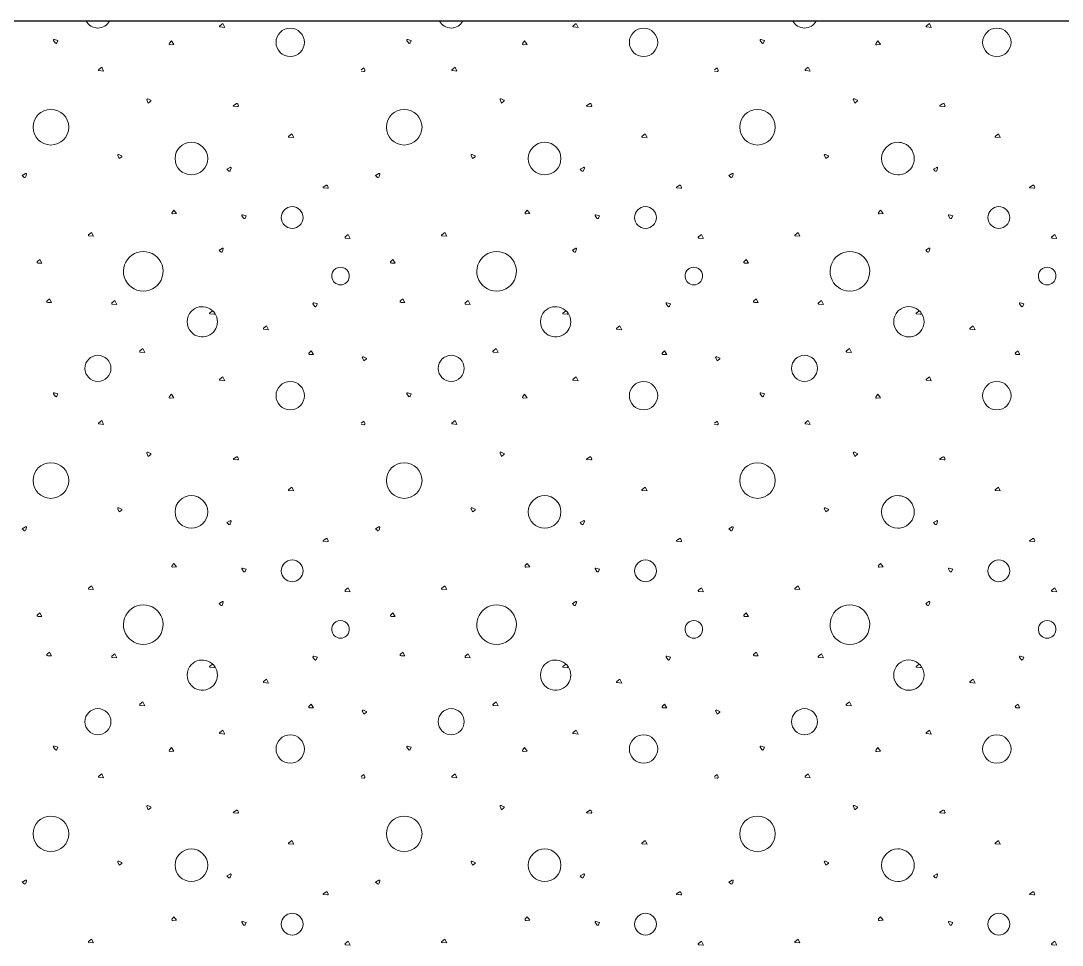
# Model space of a CAD drawing. Header units: millimetres. Extents: x 15 to 2176, y 3 to 641.
# Drawn here: x 812.03 to 859.2, y 46.22 to 88.07 of the extents above; entities that cross this region are included whole.
import ezdxf
from ezdxf.xclip import XClip

# ---------------------------------------------------------------- set-up
doc = ezdxf.new("R2010")
doc.units = ezdxf.units.MM
doc.header["$MEASUREMENT"] = 0
doc.header["$XCLIPFRAME"] = 0
doc.layers.add('A--------P-', color=7, linetype='Continuous')
doc.layers.add('A-01SF-----', color=7, linetype='Continuous')
doc.layers.add('A-L-10--EF-', color=4, linetype='Continuous', lineweight=0)

# ---------------------------------------------------------------- blocks, each defined once
blk = doc.blocks.new('*X5')
at = {"layer": 'A-L-10--EF-'}
for p, q in [((821.049, 87.847), (821.184, 87.953)), ((821.269, 87.778), (821.064, 87.796)), ((821.184, 87.953), (821.269, 87.778)), ((837.049, 87.847), (837.184, 87.953)), ((837.269, 87.778), (837.064, 87.796)), ((837.184, 87.953), (837.269, 87.778)), ((813.59, 87.072), (813.521, 87.182)), ((813.553, 87.225), (813.718, 87.181)), ((813.718, 87.181), (813.665, 87.076)), ((818.765, 87.058), (818.851, 87.162)), ((818.971, 87.009), (818.803, 86.988)), ((818.851, 87.162), (818.971, 87.009)), ((829.59, 87.072), (829.521, 87.182)), ((829.553, 87.225), (829.718, 87.181)), ((829.718, 87.181), (829.665, 87.076)), ((834.765, 87.058), (834.851, 87.162)), ((834.971, 87.009), (834.803, 86.988)), ((834.851, 87.162), (834.971, 87.009)), ((845.59, 87.072), (845.521, 87.182)), ((845.553, 87.225), (845.718, 87.181)), ((845.718, 87.181), (845.665, 87.076)), ((850.765, 87.058), (850.851, 87.162)), ((850.971, 87.009), (850.803, 86.988)), ((850.851, 87.162), (850.971, 87.009)), ((815.563, 85.869), (815.699, 85.974)), ((815.699, 85.974), (815.784, 85.8)), ((827.443, 85.862), (827.564, 85.947)), ((827.564, 85.947), (827.61, 85.839)), ((831.563, 85.869), (831.699, 85.974)), ((831.699, 85.974), (831.784, 85.8)), ((843.443, 85.862), (843.564, 85.947)), ((843.564, 85.947), (843.61, 85.839)), ((847.563, 85.869), (847.699, 85.974)), ((847.699, 85.974), (847.784, 85.8)), ((815.784, 85.8), (815.579, 85.818)), ((827.565, 85.779), (827.443, 85.795)), ((831.784, 85.8), (831.579, 85.818)), ((843.565, 85.779), (843.443, 85.795)), ((847.784, 85.8), (847.579, 85.818)), ((817.738, 84.492), (817.799, 84.351)), ((817.911, 84.484), (817.785, 84.539)), ((817.799, 84.351), (817.916, 84.435)), ((833.738, 84.492), (833.799, 84.351)), ((833.911, 84.484), (833.785, 84.539)), ((833.799, 84.351), (833.916, 84.435)), ((849.738, 84.492), (849.799, 84.351)), ((849.911, 84.484), (849.785, 84.539)), ((849.799, 84.351), (849.916, 84.435)), ((821.661, 84.236), (821.783, 84.322)), ((821.849, 84.189), (821.666, 84.214)), ((821.861, 84.299), (821.887, 84.239)), ((837.661, 84.236), (837.783, 84.322)), ((837.849, 84.189), (837.666, 84.214)), ((837.861, 84.299), (837.887, 84.239)), ((824.174, 82.857), (824.309, 82.962)), ((824.394, 82.788), (824.189, 82.805)), ((824.309, 82.962), (824.394, 82.788)), ((840.174, 82.857), (840.309, 82.962)), ((840.394, 82.788), (840.189, 82.805)), ((840.309, 82.962), (840.394, 82.788)), ((816.426, 81.974), (816.487, 81.834)), ((816.599, 81.967), (816.473, 82.022)), ((816.487, 81.834), (816.604, 81.917)), ((832.426, 81.974), (832.487, 81.834)), ((832.599, 81.967), (832.473, 82.022)), ((832.487, 81.834), (832.604, 81.917)), ((848.426, 81.974), (848.487, 81.834)), ((848.599, 81.967), (848.473, 82.022)), ((848.487, 81.834), (848.604, 81.917)), ((812.249, 81.163), (812.101, 81.077)), ((812.258, 81.022), (812.291, 81.129)), ((821.514, 81.438), (821.365, 81.352)), ((821.365, 81.352), (821.433, 81.277)), ((821.522, 81.297), (821.556, 81.404)), ((828.249, 81.163), (828.101, 81.077)), ((828.258, 81.022), (828.291, 81.129)), ((837.514, 81.438), (837.365, 81.352)), ((837.365, 81.352), (837.433, 81.277)), ((837.522, 81.297), (837.556, 81.404)), ((844.249, 81.163), (844.101, 81.077)), ((844.258, 81.022), (844.291, 81.129)), ((812.101, 81.077), (812.168, 81.002)), ((828.101, 81.077), (828.168, 81.002)), ((844.101, 81.077), (844.168, 81.002)), ((825.727, 80.536), (825.849, 80.621)), ((825.916, 80.489), (825.732, 80.514)), ((825.928, 80.599), (825.954, 80.539)), ((841.727, 80.536), (841.849, 80.621)), ((841.916, 80.489), (841.732, 80.514)), ((841.928, 80.599), (841.954, 80.539)), ((818.882, 79.402), (818.969, 79.506)), ((819.089, 79.353), (818.921, 79.332)), ((818.969, 79.506), (819.089, 79.353)), ((822.115, 79.141), (822.046, 79.251)), ((822.077, 79.294), (822.243, 79.25)), ((822.243, 79.25), (822.19, 79.145)), ((834.882, 79.402), (834.969, 79.506)), ((835.089, 79.353), (834.921, 79.332)), ((834.969, 79.506), (835.089, 79.353)), ((838.115, 79.141), (838.046, 79.251)), ((838.077, 79.294), (838.243, 79.25)), ((838.243, 79.25), (838.19, 79.145)), ((850.882, 79.402), (850.969, 79.506)), ((851.089, 79.353), (850.921, 79.332)), ((850.969, 79.506), (851.089, 79.353)), ((815.102, 78.39), (815.237, 78.495)), ((815.322, 78.321), (815.117, 78.338)), ((815.237, 78.495), (815.322, 78.321)), ((826.727, 78.286), (826.863, 78.391)), ((826.863, 78.391), (826.948, 78.216)), ((831.102, 78.39), (831.237, 78.495)), ((831.322, 78.321), (831.117, 78.338)), ((831.237, 78.495), (831.322, 78.321)), ((842.727, 78.286), (842.863, 78.391)), ((842.863, 78.391), (842.948, 78.216)), ((847.102, 78.39), (847.237, 78.495)), ((847.322, 78.321), (847.117, 78.338)), ((847.237, 78.495), (847.322, 78.321)), ((826.948, 78.216), (826.743, 78.234)), ((842.948, 78.216), (842.743, 78.234)), ((821.163, 77.779), (821.015, 77.693)), ((821.015, 77.693), (821.082, 77.618)), ((821.172, 77.638), (821.205, 77.746)), ((837.163, 77.779), (837.015, 77.693)), ((837.015, 77.693), (837.082, 77.618)), ((837.172, 77.638), (837.205, 77.746)), ((812.788, 77.175), (812.889, 77.264)), ((812.984, 77.095), (812.815, 77.099)), ((812.889, 77.264), (812.984, 77.095)), ((828.788, 77.175), (828.889, 77.264)), ((828.984, 77.095), (828.815, 77.099)), ((828.889, 77.264), (828.984, 77.095)), ((844.788, 77.175), (844.889, 77.264)), ((844.984, 77.095), (844.815, 77.099)), ((844.889, 77.264), (844.984, 77.095)), ((813.228, 75.394), (813.33, 75.483)), ((813.33, 75.483), (813.425, 75.314)), ((829.228, 75.394), (829.33, 75.483)), ((829.33, 75.483), (829.425, 75.314)), ((845.228, 75.394), (845.33, 75.483)), ((845.33, 75.483), (845.425, 75.314)), ((813.425, 75.314), (813.256, 75.319)), ((816.161, 75.3), (816.297, 75.405)), ((816.382, 75.231), (816.176, 75.249)), ((816.297, 75.405), (816.382, 75.231)), ((825.336, 75.149), (825.266, 75.258)), ((825.298, 75.302), (825.464, 75.258)), ((825.464, 75.258), (825.411, 75.153)), ((829.425, 75.314), (829.256, 75.319)), ((832.161, 75.3), (832.297, 75.405)), ((832.382, 75.231), (832.176, 75.249)), ((832.297, 75.405), (832.382, 75.231)), ((841.336, 75.149), (841.266, 75.258)), ((841.298, 75.302), (841.464, 75.258)), ((841.464, 75.258), (841.411, 75.153)), ((845.425, 75.314), (845.256, 75.319)), ((848.161, 75.3), (848.297, 75.405)), ((848.382, 75.231), (848.176, 75.249)), ((848.297, 75.405), (848.382, 75.231)), ((820.581, 74.834), (820.703, 74.92)), ((820.77, 74.787), (820.587, 74.812)), ((820.782, 74.897), (820.808, 74.837)), ((836.581, 74.834), (836.703, 74.92)), ((836.77, 74.787), (836.587, 74.812)), ((836.782, 74.897), (836.808, 74.837)), ((823.027, 74.155), (823.163, 74.261)), ((823.248, 74.086), (823.042, 74.104)), ((823.163, 74.261), (823.248, 74.086)), ((839.027, 74.155), (839.163, 74.261)), ((839.248, 74.086), (839.042, 74.104)), ((839.163, 74.261), (839.248, 74.086)), ((817.427, 73.127), (817.562, 73.232)), ((817.562, 73.232), (817.647, 73.058)), ((825.088, 73.045), (825.189, 73.134)), ((825.189, 73.134), (825.284, 72.965)), ((833.427, 73.127), (833.562, 73.232)), ((833.562, 73.232), (833.647, 73.058)), ((841.088, 73.045), (841.189, 73.134)), ((841.189, 73.134), (841.284, 72.965)), ((849.427, 73.127), (849.562, 73.232)), ((849.562, 73.232), (849.647, 73.058)), ((817.647, 73.058), (817.442, 73.075)), ((825.284, 72.965), (825.115, 72.969)), ((827.503, 72.811), (827.565, 72.671)), ((827.676, 72.804), (827.551, 72.859)), ((827.565, 72.671), (827.681, 72.754)), ((833.647, 73.058), (833.442, 73.075)), ((841.284, 72.965), (841.115, 72.969)), ((843.503, 72.811), (843.565, 72.671)), ((843.676, 72.804), (843.551, 72.859)), ((843.565, 72.671), (843.681, 72.754)), ((849.647, 73.058), (849.442, 73.075)), ((821.049, 71.847), (821.184, 71.953)), ((821.269, 71.778), (821.064, 71.796)), ((821.184, 71.953), (821.269, 71.778)), ((837.049, 71.847), (837.184, 71.953)), ((837.269, 71.778), (837.064, 71.796)), ((837.184, 71.953), (837.269, 71.778)), ((813.553, 71.225), (813.718, 71.181)), ((829.553, 71.225), (829.718, 71.181)), ((845.553, 71.225), (845.718, 71.181)), ((813.59, 71.072), (813.521, 71.182)), ((813.718, 71.181), (813.665, 71.076)), ((818.765, 71.058), (818.851, 71.162)), ((818.971, 71.009), (818.803, 70.988)), ((818.851, 71.162), (818.971, 71.009)), ((829.59, 71.072), (829.521, 71.182)), ((829.718, 71.181), (829.665, 71.076)), ((834.765, 71.058), (834.851, 71.162)), ((834.971, 71.009), (834.803, 70.988)), ((834.851, 71.162), (834.971, 71.009)), ((845.59, 71.072), (845.521, 71.182)), ((845.718, 71.181), (845.665, 71.076)), ((850.765, 71.058), (850.851, 71.162)), ((850.971, 71.009), (850.803, 70.988)), ((850.851, 71.162), (850.971, 71.009)), ((815.563, 69.869), (815.699, 69.974)), ((815.784, 69.8), (815.579, 69.818)), ((815.699, 69.974), (815.784, 69.8)), ((827.443, 69.862), (827.564, 69.947)), ((827.564, 69.947), (827.61, 69.839)), ((831.563, 69.869), (831.699, 69.974)), ((831.784, 69.8), (831.579, 69.818)), ((831.699, 69.974), (831.784, 69.8)), ((843.443, 69.862), (843.564, 69.947)), ((843.564, 69.947), (843.61, 69.839)), ((847.563, 69.869), (847.699, 69.974)), ((847.784, 69.8), (847.579, 69.818)), ((847.699, 69.974), (847.784, 69.8)), ((827.565, 69.779), (827.443, 69.795)), ((843.565, 69.779), (843.443, 69.795)), ((817.738, 68.492), (817.799, 68.351)), ((817.911, 68.484), (817.785, 68.539)), ((817.799, 68.351), (817.916, 68.435)), ((833.738, 68.492), (833.799, 68.351)), ((833.911, 68.484), (833.785, 68.539)), ((833.799, 68.351), (833.916, 68.435)), ((849.738, 68.492), (849.799, 68.351)), ((849.911, 68.484), (849.785, 68.539)), ((849.799, 68.351), (849.916, 68.435)), ((821.661, 68.236), (821.783, 68.322)), ((821.849, 68.189), (821.666, 68.214)), ((821.861, 68.299), (821.887, 68.239)), ((837.661, 68.236), (837.783, 68.322)), ((837.849, 68.189), (837.666, 68.214)), ((837.861, 68.299), (837.887, 68.239)), ((824.174, 66.857), (824.309, 66.962)), ((824.394, 66.788), (824.189, 66.805)), ((824.309, 66.962), (824.394, 66.788)), ((840.174, 66.857), (840.309, 66.962)), ((840.394, 66.788), (840.189, 66.805)), ((840.309, 66.962), (840.394, 66.788)), ((816.426, 65.974), (816.487, 65.834)), ((816.599, 65.967), (816.473, 66.022)), ((816.487, 65.834), (816.604, 65.917)), ((832.426, 65.974), (832.487, 65.834)), ((832.599, 65.967), (832.473, 66.022)), ((832.487, 65.834), (832.604, 65.917)), ((848.426, 65.974), (848.487, 65.834)), ((848.599, 65.967), (848.473, 66.022)), ((848.487, 65.834), (848.604, 65.917)), ((812.249, 65.163), (812.101, 65.077)), ((812.258, 65.022), (812.291, 65.129)), ((821.514, 65.438), (821.365, 65.352)), ((821.365, 65.352), (821.433, 65.277)), ((821.522, 65.297), (821.556, 65.404)), ((828.249, 65.163), (828.101, 65.077)), ((828.258, 65.022), (828.291, 65.129)), ((837.514, 65.438), (837.365, 65.352)), ((837.365, 65.352), (837.433, 65.277)), ((837.522, 65.297), (837.556, 65.404)), ((844.249, 65.163), (844.101, 65.077)), ((844.258, 65.022), (844.291, 65.129)), ((812.101, 65.077), (812.168, 65.002)), ((825.727, 64.536), (825.849, 64.621)), ((828.101, 65.077), (828.168, 65.002)), ((841.727, 64.536), (841.849, 64.621)), ((844.101, 65.077), (844.168, 65.002)), ((825.916, 64.489), (825.732, 64.514)), ((825.928, 64.599), (825.954, 64.539)), ((841.916, 64.489), (841.732, 64.514)), ((841.928, 64.599), (841.954, 64.539)), ((818.882, 63.402), (818.969, 63.506)), ((819.089, 63.353), (818.921, 63.332)), ((818.969, 63.506), (819.089, 63.353)), ((822.115, 63.141), (822.046, 63.251)), ((822.077, 63.294), (822.243, 63.25)), ((822.243, 63.25), (822.19, 63.145)), ((834.882, 63.402), (834.969, 63.506)), ((835.089, 63.353), (834.921, 63.332)), ((834.969, 63.506), (835.089, 63.353)), ((838.115, 63.141), (838.046, 63.251)), ((838.077, 63.294), (838.243, 63.25)), ((838.243, 63.25), (838.19, 63.145)), ((850.882, 63.402), (850.969, 63.506)), ((851.089, 63.353), (850.921, 63.332)), ((850.969, 63.506), (851.089, 63.353)), ((815.102, 62.39), (815.237, 62.495)), ((815.322, 62.321), (815.117, 62.338)), ((815.237, 62.495), (815.322, 62.321)), ((826.727, 62.286), (826.863, 62.391)), ((826.863, 62.391), (826.948, 62.216)), ((831.102, 62.39), (831.237, 62.495)), ((831.322, 62.321), (831.117, 62.338)), ((831.237, 62.495), (831.322, 62.321)), ((842.727, 62.286), (842.863, 62.391)), ((842.863, 62.391), (842.948, 62.216)), ((847.102, 62.39), (847.237, 62.495)), ((847.322, 62.321), (847.117, 62.338)), ((847.237, 62.495), (847.322, 62.321)), ((826.948, 62.216), (826.743, 62.234)), ((842.948, 62.216), (842.743, 62.234)), ((821.163, 61.779), (821.015, 61.693)), ((821.015, 61.693), (821.082, 61.618)), ((821.172, 61.638), (821.205, 61.746)), ((837.163, 61.779), (837.015, 61.693)), ((837.015, 61.693), (837.082, 61.618)), ((837.172, 61.638), (837.205, 61.746)), ((812.788, 61.175), (812.889, 61.264)), ((812.984, 61.095), (812.815, 61.099)), ((812.889, 61.264), (812.984, 61.095)), ((828.788, 61.175), (828.889, 61.264)), ((828.984, 61.095), (828.815, 61.099)), ((828.889, 61.264), (828.984, 61.095)), ((844.788, 61.175), (844.889, 61.264)), ((844.984, 61.095), (844.815, 61.099)), ((844.889, 61.264), (844.984, 61.095)), ((813.228, 59.394), (813.33, 59.483)), ((813.33, 59.483), (813.425, 59.314)), ((829.228, 59.394), (829.33, 59.483)), ((829.33, 59.483), (829.425, 59.314)), ((845.228, 59.394), (845.33, 59.483)), ((845.33, 59.483), (845.425, 59.314)), ((813.425, 59.314), (813.256, 59.319)), ((816.161, 59.3), (816.297, 59.405)), ((816.382, 59.231), (816.176, 59.249)), ((816.297, 59.405), (816.382, 59.231)), ((825.336, 59.149), (825.266, 59.258)), ((825.298, 59.302), (825.464, 59.258)), ((825.464, 59.258), (825.411, 59.153)), ((829.425, 59.314), (829.256, 59.319)), ((832.161, 59.3), (832.297, 59.405)), ((832.382, 59.231), (832.176, 59.249)), ((832.297, 59.405), (832.382, 59.231)), ((841.336, 59.149), (841.266, 59.258)), ((841.298, 59.302), (841.464, 59.258)), ((841.464, 59.258), (841.411, 59.153)), ((845.425, 59.314), (845.256, 59.319)), ((848.161, 59.3), (848.297, 59.405)), ((848.382, 59.231), (848.176, 59.249)), ((848.297, 59.405), (848.382, 59.231)), ((820.581, 58.834), (820.703, 58.92)), ((820.77, 58.787), (820.587, 58.812)), ((820.782, 58.897), (820.808, 58.837)), ((836.581, 58.834), (836.703, 58.92)), ((836.77, 58.787), (836.587, 58.812)), ((836.782, 58.897), (836.808, 58.837)), ((823.027, 58.155), (823.163, 58.261)), ((823.248, 58.086), (823.042, 58.104)), ((823.163, 58.261), (823.248, 58.086)), ((839.027, 58.155), (839.163, 58.261)), ((839.248, 58.086), (839.042, 58.104)), ((839.163, 58.261), (839.248, 58.086)), ((817.427, 57.127), (817.562, 57.232)), ((817.647, 57.058), (817.442, 57.075)), ((817.562, 57.232), (817.647, 57.058)), ((825.088, 57.045), (825.189, 57.134)), ((825.189, 57.134), (825.284, 56.965)), ((833.427, 57.127), (833.562, 57.232)), ((833.647, 57.058), (833.442, 57.075)), ((833.562, 57.232), (833.647, 57.058)), ((841.088, 57.045), (841.189, 57.134)), ((841.189, 57.134), (841.284, 56.965)), ((849.427, 57.127), (849.562, 57.232)), ((849.647, 57.058), (849.442, 57.075)), ((849.562, 57.232), (849.647, 57.058)), ((825.284, 56.965), (825.115, 56.969)), ((827.503, 56.811), (827.565, 56.671)), ((827.676, 56.804), (827.551, 56.859)), ((827.565, 56.671), (827.681, 56.754)), ((841.284, 56.965), (841.115, 56.969)), ((843.503, 56.811), (843.565, 56.671)), ((843.676, 56.804), (843.551, 56.859)), ((843.565, 56.671), (843.681, 56.754)), ((821.049, 55.847), (821.184, 55.953)), ((821.269, 55.778), (821.064, 55.796)), ((821.184, 55.953), (821.269, 55.778)), ((837.049, 55.847), (837.184, 55.953)), ((837.269, 55.778), (837.064, 55.796)), ((837.184, 55.953), (837.269, 55.778)), ((813.59, 55.072), (813.521, 55.182)), ((813.553, 55.225), (813.718, 55.181)), ((813.718, 55.181), (813.665, 55.076)), ((829.59, 55.072), (829.521, 55.182)), ((829.553, 55.225), (829.718, 55.181)), ((829.718, 55.181), (829.665, 55.076)), ((845.59, 55.072), (845.521, 55.182)), ((845.553, 55.225), (845.718, 55.181)), ((845.718, 55.181), (845.665, 55.076)), ((818.765, 55.058), (818.851, 55.162)), ((818.971, 55.009), (818.803, 54.988)), ((818.851, 55.162), (818.971, 55.009)), ((834.765, 55.058), (834.851, 55.162)), ((834.971, 55.009), (834.803, 54.988)), ((834.851, 55.162), (834.971, 55.009)), ((850.765, 55.058), (850.851, 55.162)), ((850.971, 55.009), (850.803, 54.988)), ((850.851, 55.162), (850.971, 55.009)), ((815.563, 53.869), (815.699, 53.974)), ((815.784, 53.8), (815.579, 53.818)), ((815.699, 53.974), (815.784, 53.8)), ((827.443, 53.862), (827.564, 53.947)), ((827.565, 53.779), (827.443, 53.795)), ((827.564, 53.947), (827.61, 53.839)), ((831.563, 53.869), (831.699, 53.974)), ((831.784, 53.8), (831.579, 53.818)), ((831.699, 53.974), (831.784, 53.8)), ((843.443, 53.862), (843.564, 53.947)), ((843.565, 53.779), (843.443, 53.795)), ((843.564, 53.947), (843.61, 53.839)), ((847.563, 53.869), (847.699, 53.974)), ((847.784, 53.8), (847.579, 53.818)), ((847.699, 53.974), (847.784, 53.8)), ((817.738, 52.492), (817.799, 52.351)), ((817.911, 52.484), (817.785, 52.539)), ((817.799, 52.351), (817.916, 52.435)), ((833.738, 52.492), (833.799, 52.351)), ((833.911, 52.484), (833.785, 52.539)), ((833.799, 52.351), (833.916, 52.435)), ((849.738, 52.492), (849.799, 52.351)), ((849.911, 52.484), (849.785, 52.539)), ((849.799, 52.351), (849.916, 52.435)), ((821.661, 52.236), (821.783, 52.322)), ((821.849, 52.189), (821.666, 52.214)), ((821.861, 52.299), (821.887, 52.239)), ((837.661, 52.236), (837.783, 52.322)), ((837.849, 52.189), (837.666, 52.214)), ((837.861, 52.299), (837.887, 52.239)), ((824.174, 50.857), (824.309, 50.962)), ((824.309, 50.962), (824.394, 50.788)), ((840.174, 50.857), (840.309, 50.962)), ((840.309, 50.962), (840.394, 50.788)), ((824.394, 50.788), (824.189, 50.805)), ((840.394, 50.788), (840.189, 50.805)), ((816.599, 49.967), (816.473, 50.022)), ((832.599, 49.967), (832.473, 50.022)), ((848.599, 49.967), (848.473, 50.022)), ((816.426, 49.974), (816.487, 49.834)), ((816.487, 49.834), (816.604, 49.917)), ((832.426, 49.974), (832.487, 49.834)), ((832.487, 49.834), (832.604, 49.917)), ((848.426, 49.974), (848.487, 49.834)), ((848.487, 49.834), (848.604, 49.917)), ((812.249, 49.163), (812.101, 49.077)), ((812.101, 49.077), (812.168, 49.002)), ((812.258, 49.022), (812.291, 49.129)), ((821.514, 49.438), (821.365, 49.352)), ((821.365, 49.352), (821.433, 49.277)), ((821.522, 49.297), (821.556, 49.404)), ((828.249, 49.163), (828.101, 49.077)), ((828.101, 49.077), (828.168, 49.002)), ((828.258, 49.022), (828.291, 49.129)), ((837.514, 49.438), (837.365, 49.352)), ((837.365, 49.352), (837.433, 49.277)), ((837.522, 49.297), (837.556, 49.404)), ((844.249, 49.163), (844.101, 49.077)), ((844.101, 49.077), (844.168, 49.002)), ((844.258, 49.022), (844.291, 49.129)), ((825.727, 48.536), (825.849, 48.621)), ((825.928, 48.599), (825.954, 48.539)), ((841.727, 48.536), (841.849, 48.621)), ((841.928, 48.599), (841.954, 48.539)), ((825.916, 48.489), (825.732, 48.514)), ((841.916, 48.489), (841.732, 48.514)), ((818.882, 47.402), (818.969, 47.506)), ((819.089, 47.353), (818.921, 47.332)), ((818.969, 47.506), (819.089, 47.353)), ((822.115, 47.141), (822.046, 47.251)), ((822.077, 47.294), (822.243, 47.25)), ((822.243, 47.25), (822.19, 47.145)), ((834.882, 47.402), (834.969, 47.506)), ((835.089, 47.353), (834.921, 47.332)), ((834.969, 47.506), (835.089, 47.353)), ((838.115, 47.141), (838.046, 47.251)), ((838.077, 47.294), (838.243, 47.25)), ((838.243, 47.25), (838.19, 47.145)), ((850.882, 47.402), (850.969, 47.506)), ((851.089, 47.353), (850.921, 47.332)), ((850.969, 47.506), (851.089, 47.353)), ((815.102, 46.39), (815.237, 46.495)), ((815.322, 46.321), (815.117, 46.338)), ((815.237, 46.495), (815.322, 46.321)), ((826.727, 46.286), (826.863, 46.391)), ((826.948, 46.216), (826.743, 46.234)), ((826.863, 46.391), (826.948, 46.216)), ((831.102, 46.39), (831.237, 46.495)), ((831.322, 46.321), (831.117, 46.338)), ((831.237, 46.495), (831.322, 46.321)), ((842.727, 46.286), (842.863, 46.391)), ((842.948, 46.216), (842.743, 46.234)), ((842.863, 46.391), (842.948, 46.216)), ((847.102, 46.39), (847.237, 46.495)), ((847.322, 46.321), (847.117, 46.338)), ((847.237, 46.495), (847.322, 46.321))]:
    blk.add_line(p, q, dxfattribs=at)
for centre, radius in [((824.236, 87.098), 0.643), ((840.236, 87.098), 0.643), ((813.397, 83.257), 0.807), ((829.397, 83.257), 0.807), ((845.397, 83.257), 0.807), ((824.325, 79.166), 0.496), ((840.325, 79.166), 0.496), ((815.526, 72.337), 0.59), ((831.526, 72.337), 0.59), ((847.526, 72.337), 0.59), ((824.236, 71.098), 0.643), ((840.236, 71.098), 0.643), ((813.397, 67.257), 0.807), ((829.397, 67.257), 0.807), ((845.397, 67.257), 0.807), ((824.325, 63.166), 0.496), ((840.325, 63.166), 0.496), ((815.526, 56.337), 0.59), ((831.526, 56.337), 0.59), ((847.526, 56.337), 0.59), ((824.236, 55.098), 0.643), ((840.236, 55.098), 0.643), ((813.397, 51.257), 0.807), ((829.397, 51.257), 0.807), ((845.397, 51.257), 0.807), ((824.325, 47.166), 0.496), ((840.325, 47.166), 0.496)]:
    blk.add_circle(centre, radius, dxfattribs=at)
for centre, radius, start, end in [((815.526, 88.337), 0.59, 206.4527, 333.5473), ((821.067, 87.825), 0.0288, 127.9022, 265.0768), ((831.526, 88.337), 0.59, 206.4527, 333.5473), ((837.067, 87.825), 0.0288, 127.9022, 265.0768), ((847.526, 88.337), 0.59, 206.4527, 333.5473), ((813.545, 87.197), 0.0288, 75.2067, 212.3813), ((813.627, 87.095), 0.0432, 212.3813, 333.2854), ((818.798, 87.03), 0.0432, 140.1139, 277.2885), ((829.545, 87.197), 0.0288, 75.2067, 212.3813), ((829.627, 87.095), 0.0432, 212.3813, 333.2854), ((834.798, 87.03), 0.0432, 140.1139, 277.2885), ((845.545, 87.197), 0.0288, 75.2067, 212.3813), ((845.627, 87.095), 0.0432, 212.3813, 333.2854), ((850.798, 87.03), 0.0432, 140.1139, 277.2885), ((815.581, 85.846), 0.0288, 127.9022, 265.0768), ((827.571, 85.822), 0.0432, 262.2885, 23.1926), ((831.581, 85.846), 0.0288, 127.9022, 265.0768), ((843.571, 85.822), 0.0432, 262.2885, 23.1926), ((847.581, 85.846), 0.0288, 127.9022, 265.0768), ((817.771, 84.506), 0.036, 66.4475, 203.6221), ((817.899, 84.458), 0.0288, 305.5434, 66.4475), ((833.771, 84.506), 0.036, 66.4475, 203.6221), ((833.899, 84.458), 0.0288, 305.5434, 66.4475), ((849.771, 84.506), 0.036, 66.4475, 203.6221), ((849.899, 84.458), 0.0288, 305.5434, 66.4475), ((821.667, 84.226), 0.012, 125.1139, 262.2885), ((821.813, 84.278), 0.0528, 23.1926, 125.1139), ((821.854, 84.225), 0.036, 262.2885, 23.1926), ((837.667, 84.226), 0.012, 125.1139, 262.2885), ((837.813, 84.278), 0.0528, 23.1926, 125.1139), ((837.854, 84.225), 0.036, 262.2885, 23.1926), ((819.758, 81.835), 0.74, 90, 270), ((819.758, 81.835), 0.74, 270, 90), ((824.192, 82.834), 0.0288, 127.9022, 265.0768), ((835.758, 81.835), 0.74, 90, 270), ((835.758, 81.835), 0.74, 270, 90), ((840.192, 82.834), 0.0288, 127.9022, 265.0768), ((851.758, 81.835), 0.74, 90, 270), ((851.758, 81.835), 0.74, 78.9997, 90), ((816.459, 81.989), 0.036, 66.4475, 203.6221), ((816.587, 81.941), 0.0288, 305.5434, 66.4475), ((832.459, 81.989), 0.036, 66.4475, 203.6221), ((832.587, 81.941), 0.0288, 305.5434, 66.4475), ((848.459, 81.989), 0.036, 66.4475, 203.6221), ((848.587, 81.941), 0.0288, 305.5434, 66.4475), ((812.263, 81.138), 0.0288, 342.8254, 120), ((821.472, 81.312), 0.0528, 221.9213, 342.8254), ((821.528, 81.413), 0.0288, 342.8254, 120), ((828.263, 81.138), 0.0288, 342.8254, 120), ((837.472, 81.312), 0.0528, 221.9213, 342.8254), ((837.528, 81.413), 0.0288, 342.8254, 120), ((844.263, 81.138), 0.0288, 342.8254, 120), ((812.207, 81.037), 0.0528, 221.9213, 342.8254), ((828.207, 81.037), 0.0528, 221.9213, 342.8254), ((844.207, 81.037), 0.0528, 221.9213, 342.8254), ((851.758, 81.835), 0.74, 270, 281.0003), ((825.734, 80.526), 0.012, 125.1139, 262.2885), ((825.879, 80.578), 0.0528, 23.1926, 125.1139), ((825.921, 80.525), 0.036, 262.2885, 23.1926), ((841.734, 80.526), 0.012, 125.1139, 262.2885), ((841.879, 80.578), 0.0528, 23.1926, 125.1139), ((841.921, 80.525), 0.036, 262.2885, 23.1926), ((818.916, 79.375), 0.0432, 140.1139, 277.2885), ((822.07, 79.266), 0.0288, 75.2067, 212.3813), ((834.916, 79.375), 0.0432, 140.1139, 277.2885), ((838.07, 79.266), 0.0288, 75.2067, 212.3813), ((850.916, 79.375), 0.0432, 140.1139, 277.2885), ((822.152, 79.164), 0.0432, 212.3813, 333.2854), ((838.152, 79.164), 0.0432, 212.3813, 333.2854), ((815.12, 78.367), 0.0288, 127.9022, 265.0768), ((831.12, 78.367), 0.0288, 127.9022, 265.0768), ((847.12, 78.367), 0.0288, 127.9022, 265.0768), ((826.745, 78.263), 0.0288, 127.9022, 265.0768), ((842.745, 78.263), 0.0288, 127.9022, 265.0768), ((817.581, 76.727), 0.897, 343.6089, 196.3911), ((821.121, 77.654), 0.0528, 221.9213, 342.8254), ((821.177, 77.754), 0.0288, 342.8254, 120), ((833.581, 76.727), 0.897, 343.6089, 196.3911), ((837.121, 77.654), 0.0528, 221.9213, 342.8254), ((837.177, 77.754), 0.0288, 342.8254, 120), ((849.581, 76.727), 0.897, 343.6089, 196.3911), ((812.817, 77.143), 0.0432, 131.2386, 268.4132), ((826.514, 76.518), 0.4, 353.7067, 186.2933), ((828.817, 77.143), 0.0432, 131.2386, 268.4132), ((842.514, 76.518), 0.4, 353.7067, 186.2933), ((844.817, 77.143), 0.0432, 131.2386, 268.4132), ((817.581, 76.727), 0.897, 196.3911, 343.6089), ((826.514, 76.518), 0.4, 186.2933, 353.7067), ((833.581, 76.727), 0.897, 196.3911, 343.6089), ((842.514, 76.518), 0.4, 186.2933, 353.7067), ((849.581, 76.727), 0.897, 196.3911, 343.6089), ((813.257, 75.362), 0.0432, 131.2386, 268.4132), ((816.179, 75.277), 0.0288, 127.9022, 265.0768), ((820.252, 74.445), 0.686, 223.8713, 136.1287), ((825.291, 75.274), 0.0288, 75.2067, 212.3813), ((825.372, 75.172), 0.0432, 212.3813, 333.2854), ((829.257, 75.362), 0.0432, 131.2386, 268.4132), ((832.179, 75.277), 0.0288, 127.9022, 265.0768), ((836.252, 74.445), 0.686, 223.8713, 136.1287), ((841.291, 75.274), 0.0288, 75.2067, 212.3813), ((841.372, 75.172), 0.0432, 212.3813, 333.2854), ((845.257, 75.362), 0.0432, 131.2386, 268.4132), ((848.179, 75.277), 0.0288, 127.9022, 265.0768), ((852.252, 74.445), 0.686, 120.9927, 136.1287), ((820.252, 74.445), 0.686, 136.1287, 223.8713), ((820.588, 74.824), 0.012, 125.1139, 262.2885), ((820.734, 74.876), 0.0528, 23.1926, 125.1139), ((820.775, 74.823), 0.036, 262.2885, 23.1926), ((836.252, 74.445), 0.686, 136.1287, 223.8713), ((836.588, 74.824), 0.012, 125.1139, 262.2885), ((836.734, 74.876), 0.0528, 23.1926, 125.1139), ((836.775, 74.823), 0.036, 262.2885, 23.1926), ((852.252, 74.445), 0.686, 136.1287, 223.8713), ((823.045, 74.133), 0.0288, 127.9022, 265.0768), ((839.045, 74.133), 0.0288, 127.9022, 265.0768), ((852.252, 74.445), 0.686, 223.8713, 239.0073), ((817.445, 73.104), 0.0288, 127.9022, 265.0768), ((833.445, 73.104), 0.0288, 127.9022, 265.0768), ((849.445, 73.104), 0.0288, 127.9022, 265.0768), ((825.116, 73.013), 0.0432, 131.2386, 268.4132), ((827.536, 72.826), 0.036, 66.4475, 203.6221), ((827.664, 72.778), 0.0288, 305.5434, 66.4475), ((841.116, 73.013), 0.0432, 131.2386, 268.4132), ((843.536, 72.826), 0.036, 66.4475, 203.6221), ((843.664, 72.778), 0.0288, 305.5434, 66.4475), ((821.067, 71.825), 0.0288, 127.9022, 265.0768), ((837.067, 71.825), 0.0288, 127.9022, 265.0768), ((813.545, 71.197), 0.0288, 75.2067, 212.3813), ((829.545, 71.197), 0.0288, 75.2067, 212.3813), ((845.545, 71.197), 0.0288, 75.2067, 212.3813), ((813.627, 71.095), 0.0432, 212.3813, 333.2854), ((818.798, 71.03), 0.0432, 140.1139, 277.2885), ((829.627, 71.095), 0.0432, 212.3813, 333.2854), ((834.798, 71.03), 0.0432, 140.1139, 277.2885), ((845.627, 71.095), 0.0432, 212.3813, 333.2854), ((850.798, 71.03), 0.0432, 140.1139, 277.2885), ((815.581, 69.846), 0.0288, 127.9022, 265.0768), ((827.571, 69.822), 0.0432, 262.2885, 23.1926), ((831.581, 69.846), 0.0288, 127.9022, 265.0768), ((843.571, 69.822), 0.0432, 262.2885, 23.1926), ((847.581, 69.846), 0.0288, 127.9022, 265.0768), ((817.771, 68.506), 0.036, 66.4475, 203.6221), ((817.899, 68.458), 0.0288, 305.5434, 66.4475), ((833.771, 68.506), 0.036, 66.4475, 203.6221), ((833.899, 68.458), 0.0288, 305.5434, 66.4475), ((849.771, 68.506), 0.036, 66.4475, 203.6221), ((849.899, 68.458), 0.0288, 305.5434, 66.4475), ((821.667, 68.226), 0.012, 125.1139, 262.2885), ((821.813, 68.278), 0.0528, 23.1926, 125.1139), ((821.854, 68.225), 0.036, 262.2885, 23.1926), ((837.667, 68.226), 0.012, 125.1139, 262.2885), ((837.813, 68.278), 0.0528, 23.1926, 125.1139), ((837.854, 68.225), 0.036, 262.2885, 23.1926), ((819.758, 65.835), 0.74, 90, 270), ((819.758, 65.835), 0.74, 270, 90), ((824.192, 66.834), 0.0288, 127.9022, 265.0768), ((835.758, 65.835), 0.74, 90, 270), ((835.758, 65.835), 0.74, 270, 90), ((840.192, 66.834), 0.0288, 127.9022, 265.0768), ((851.758, 65.835), 0.74, 90, 270), ((851.758, 65.835), 0.74, 78.9997, 90), ((816.459, 65.989), 0.036, 66.4475, 203.6221), ((816.587, 65.941), 0.0288, 305.5434, 66.4475), ((832.459, 65.989), 0.036, 66.4475, 203.6221), ((832.587, 65.941), 0.0288, 305.5434, 66.4475), ((848.459, 65.989), 0.036, 66.4475, 203.6221), ((848.587, 65.941), 0.0288, 305.5434, 66.4475), ((812.263, 65.138), 0.0288, 342.8254, 120), ((821.472, 65.312), 0.0528, 221.9213, 342.8254), ((821.528, 65.413), 0.0288, 342.8254, 120), ((828.263, 65.138), 0.0288, 342.8254, 120), ((837.472, 65.312), 0.0528, 221.9213, 342.8254), ((837.528, 65.413), 0.0288, 342.8254, 120), ((844.263, 65.138), 0.0288, 342.8254, 120), ((851.758, 65.835), 0.74, 270, 281.0003), ((812.207, 65.037), 0.0528, 221.9213, 342.8254), ((825.879, 64.578), 0.0528, 23.1926, 125.1139), ((828.207, 65.037), 0.0528, 221.9213, 342.8254), ((841.879, 64.578), 0.0528, 23.1926, 125.1139), ((844.207, 65.037), 0.0528, 221.9213, 342.8254), ((825.734, 64.526), 0.012, 125.1139, 262.2885), ((825.921, 64.525), 0.036, 262.2885, 23.1926), ((841.734, 64.526), 0.012, 125.1139, 262.2885), ((841.921, 64.525), 0.036, 262.2885, 23.1926), ((818.916, 63.375), 0.0432, 140.1139, 277.2885), ((822.07, 63.266), 0.0288, 75.2067, 212.3813), ((834.916, 63.375), 0.0432, 140.1139, 277.2885), ((838.07, 63.266), 0.0288, 75.2067, 212.3813), ((850.916, 63.375), 0.0432, 140.1139, 277.2885), ((822.152, 63.164), 0.0432, 212.3813, 333.2854), ((838.152, 63.164), 0.0432, 212.3813, 333.2854), ((815.12, 62.367), 0.0288, 127.9022, 265.0768), ((826.745, 62.263), 0.0288, 127.9022, 265.0768), ((831.12, 62.367), 0.0288, 127.9022, 265.0768), ((842.745, 62.263), 0.0288, 127.9022, 265.0768), ((847.12, 62.367), 0.0288, 127.9022, 265.0768), ((821.177, 61.754), 0.0288, 342.8254, 120), ((837.177, 61.754), 0.0288, 342.8254, 120), ((817.581, 60.727), 0.897, 343.6089, 196.3911), ((821.121, 61.654), 0.0528, 221.9213, 342.8254), ((833.581, 60.727), 0.897, 343.6089, 196.3911), ((837.121, 61.654), 0.0528, 221.9213, 342.8254), ((849.581, 60.727), 0.897, 343.6089, 196.3911), ((812.817, 61.143), 0.0432, 131.2386, 268.4132), ((826.514, 60.518), 0.4, 353.7067, 186.2933), ((828.817, 61.143), 0.0432, 131.2386, 268.4132), ((842.514, 60.518), 0.4, 353.7067, 186.2933), ((844.817, 61.143), 0.0432, 131.2386, 268.4132), ((817.581, 60.727), 0.897, 196.3911, 343.6089), ((826.514, 60.518), 0.4, 186.2933, 353.7067), ((833.581, 60.727), 0.897, 196.3911, 343.6089), ((842.514, 60.518), 0.4, 186.2933, 353.7067), ((849.581, 60.727), 0.897, 196.3911, 343.6089), ((813.257, 59.362), 0.0432, 131.2386, 268.4132), ((816.179, 59.277), 0.0288, 127.9022, 265.0768), ((820.252, 58.445), 0.686, 223.8713, 136.1287), ((825.291, 59.274), 0.0288, 75.2067, 212.3813), ((825.372, 59.172), 0.0432, 212.3813, 333.2854), ((829.257, 59.362), 0.0432, 131.2386, 268.4132), ((832.179, 59.277), 0.0288, 127.9022, 265.0768), ((836.252, 58.445), 0.686, 223.8713, 136.1287), ((841.291, 59.274), 0.0288, 75.2067, 212.3813), ((841.372, 59.172), 0.0432, 212.3813, 333.2854), ((845.257, 59.362), 0.0432, 131.2386, 268.4132), ((848.179, 59.277), 0.0288, 127.9022, 265.0768), ((852.252, 58.445), 0.686, 120.9927, 136.1287), ((820.252, 58.445), 0.686, 136.1287, 223.8713), ((820.588, 58.824), 0.012, 125.1139, 262.2885), ((820.734, 58.876), 0.0528, 23.1926, 125.1139), ((820.775, 58.823), 0.036, 262.2885, 23.1926), ((836.252, 58.445), 0.686, 136.1287, 223.8713), ((836.588, 58.824), 0.012, 125.1139, 262.2885), ((836.734, 58.876), 0.0528, 23.1926, 125.1139), ((836.775, 58.823), 0.036, 262.2885, 23.1926), ((852.252, 58.445), 0.686, 136.1287, 223.8713), ((823.045, 58.133), 0.0288, 127.9022, 265.0768), ((839.045, 58.133), 0.0288, 127.9022, 265.0768), ((852.252, 58.445), 0.686, 223.8713, 239.0073), ((817.445, 57.104), 0.0288, 127.9022, 265.0768), ((833.445, 57.104), 0.0288, 127.9022, 265.0768), ((849.445, 57.104), 0.0288, 127.9022, 265.0768), ((825.116, 57.013), 0.0432, 131.2386, 268.4132), ((827.536, 56.826), 0.036, 66.4475, 203.6221), ((827.664, 56.778), 0.0288, 305.5434, 66.4475), ((841.116, 57.013), 0.0432, 131.2386, 268.4132), ((843.536, 56.826), 0.036, 66.4475, 203.6221), ((843.664, 56.778), 0.0288, 305.5434, 66.4475), ((821.067, 55.825), 0.0288, 127.9022, 265.0768), ((837.067, 55.825), 0.0288, 127.9022, 265.0768), ((813.545, 55.197), 0.0288, 75.2067, 212.3813), ((829.545, 55.197), 0.0288, 75.2067, 212.3813), ((845.545, 55.197), 0.0288, 75.2067, 212.3813), ((813.627, 55.095), 0.0432, 212.3813, 333.2854), ((818.798, 55.03), 0.0432, 140.1139, 277.2885), ((829.627, 55.095), 0.0432, 212.3813, 333.2854), ((834.798, 55.03), 0.0432, 140.1139, 277.2885), ((845.627, 55.095), 0.0432, 212.3813, 333.2854), ((850.798, 55.03), 0.0432, 140.1139, 277.2885), ((815.581, 53.846), 0.0288, 127.9022, 265.0768), ((827.571, 53.822), 0.0432, 262.2885, 23.1926), ((831.581, 53.846), 0.0288, 127.9022, 265.0768), ((843.571, 53.822), 0.0432, 262.2885, 23.1926), ((847.581, 53.846), 0.0288, 127.9022, 265.0768), ((817.771, 52.506), 0.036, 66.4475, 203.6221), ((817.899, 52.458), 0.0288, 305.5434, 66.4475), ((833.771, 52.506), 0.036, 66.4475, 203.6221), ((833.899, 52.458), 0.0288, 305.5434, 66.4475), ((849.771, 52.506), 0.036, 66.4475, 203.6221), ((849.899, 52.458), 0.0288, 305.5434, 66.4475), ((821.667, 52.226), 0.012, 125.1139, 262.2885), ((821.813, 52.278), 0.0528, 23.1926, 125.1139), ((821.854, 52.225), 0.036, 262.2885, 23.1926), ((837.667, 52.226), 0.012, 125.1139, 262.2885), ((837.813, 52.278), 0.0528, 23.1926, 125.1139), ((837.854, 52.225), 0.036, 262.2885, 23.1926), ((819.758, 49.835), 0.74, 90, 270), ((819.758, 49.835), 0.74, 270, 90), ((824.192, 50.834), 0.0288, 127.9022, 265.0768), ((835.758, 49.835), 0.74, 90, 270), ((835.758, 49.835), 0.74, 270, 90), ((840.192, 50.834), 0.0288, 127.9022, 265.0768), ((851.758, 49.835), 0.74, 90, 270), ((851.758, 49.835), 0.74, 78.9997, 90), ((816.459, 49.989), 0.036, 66.4475, 203.6221), ((832.459, 49.989), 0.036, 66.4475, 203.6221), ((848.459, 49.989), 0.036, 66.4475, 203.6221), ((816.587, 49.941), 0.0288, 305.5434, 66.4475), ((832.587, 49.941), 0.0288, 305.5434, 66.4475), ((848.587, 49.941), 0.0288, 305.5434, 66.4475), ((812.263, 49.138), 0.0288, 342.8254, 120), ((821.472, 49.312), 0.0528, 221.9213, 342.8254), ((821.528, 49.413), 0.0288, 342.8254, 120), ((828.263, 49.138), 0.0288, 342.8254, 120), ((837.472, 49.312), 0.0528, 221.9213, 342.8254), ((837.528, 49.413), 0.0288, 342.8254, 120), ((844.263, 49.138), 0.0288, 342.8254, 120), ((851.758, 49.835), 0.74, 270, 281.0003), ((812.207, 49.037), 0.0528, 221.9213, 342.8254), ((825.879, 48.578), 0.0528, 23.1926, 125.1139), ((828.207, 49.037), 0.0528, 221.9213, 342.8254), ((841.879, 48.578), 0.0528, 23.1926, 125.1139), ((844.207, 49.037), 0.0528, 221.9213, 342.8254), ((825.734, 48.526), 0.012, 125.1139, 262.2885), ((825.921, 48.525), 0.036, 262.2885, 23.1926), ((841.734, 48.526), 0.012, 125.1139, 262.2885), ((841.921, 48.525), 0.036, 262.2885, 23.1926), ((818.916, 47.375), 0.0432, 140.1139, 277.2885), ((822.07, 47.266), 0.0288, 75.2067, 212.3813), ((834.916, 47.375), 0.0432, 140.1139, 277.2885), ((838.07, 47.266), 0.0288, 75.2067, 212.3813), ((850.916, 47.375), 0.0432, 140.1139, 277.2885), ((822.152, 47.164), 0.0432, 212.3813, 333.2854), ((838.152, 47.164), 0.0432, 212.3813, 333.2854), ((815.12, 46.367), 0.0288, 127.9022, 265.0768), ((826.745, 46.263), 0.0288, 127.9022, 265.0768), ((831.12, 46.367), 0.0288, 127.9022, 265.0768), ((842.745, 46.263), 0.0288, 127.9022, 265.0768), ((847.12, 46.367), 0.0288, 127.9022, 265.0768)]:
    blk.add_arc(centre, radius, start, end, dxfattribs=at)
blk = doc.blocks.new('*X6')
at = {"layer": 'A-L-10--EF-'}
for p, q in [((853.049, 87.847), (853.184, 87.953)), ((853.269, 87.778), (853.064, 87.796)), ((853.184, 87.953), (853.269, 87.778)), ((853.661, 84.236), (853.783, 84.322)), ((853.849, 84.189), (853.666, 84.214)), ((853.861, 84.299), (853.887, 84.239)), ((856.174, 82.857), (856.309, 82.962)), ((856.394, 82.788), (856.189, 82.805)), ((856.309, 82.962), (856.394, 82.788)), ((853.514, 81.438), (853.365, 81.352)), ((853.365, 81.352), (853.433, 81.277)), ((853.522, 81.297), (853.556, 81.404)), ((857.727, 80.536), (857.849, 80.621)), ((857.916, 80.489), (857.732, 80.514)), ((857.928, 80.599), (857.954, 80.539)), ((854.115, 79.141), (854.046, 79.251)), ((854.077, 79.294), (854.243, 79.25)), ((854.243, 79.25), (854.19, 79.145)), ((858.727, 78.286), (858.863, 78.391)), ((858.863, 78.391), (858.948, 78.216)), ((858.948, 78.216), (858.743, 78.234)), ((853.163, 77.779), (853.015, 77.693)), ((853.015, 77.693), (853.082, 77.618)), ((853.172, 77.638), (853.205, 77.746)), ((857.336, 75.149), (857.266, 75.258)), ((857.298, 75.302), (857.464, 75.258)), ((857.464, 75.258), (857.411, 75.153)), ((852.581, 74.834), (852.703, 74.92)), ((852.77, 74.787), (852.587, 74.812)), ((852.782, 74.897), (852.808, 74.837)), ((855.027, 74.155), (855.163, 74.261)), ((855.248, 74.086), (855.042, 74.104)), ((855.163, 74.261), (855.248, 74.086)), ((857.088, 73.045), (857.189, 73.134)), ((857.189, 73.134), (857.284, 72.965)), ((857.284, 72.965), (857.115, 72.969)), ((853.049, 71.847), (853.184, 71.953)), ((853.269, 71.778), (853.064, 71.796)), ((853.184, 71.953), (853.269, 71.778)), ((853.661, 68.236), (853.783, 68.322)), ((853.849, 68.189), (853.666, 68.214)), ((853.861, 68.299), (853.887, 68.239)), ((856.174, 66.857), (856.309, 66.962)), ((856.394, 66.788), (856.189, 66.805)), ((856.309, 66.962), (856.394, 66.788)), ((853.514, 65.438), (853.365, 65.352)), ((853.365, 65.352), (853.433, 65.277)), ((853.522, 65.297), (853.556, 65.404)), ((857.727, 64.536), (857.849, 64.621)), ((857.916, 64.489), (857.732, 64.514)), ((857.928, 64.599), (857.954, 64.539)), ((854.115, 63.141), (854.046, 63.251)), ((854.077, 63.294), (854.243, 63.25)), ((854.243, 63.25), (854.19, 63.145)), ((858.727, 62.286), (858.863, 62.391)), ((858.863, 62.391), (858.948, 62.216)), ((858.948, 62.216), (858.743, 62.234)), ((853.163, 61.779), (853.015, 61.693)), ((853.015, 61.693), (853.082, 61.618)), ((853.172, 61.638), (853.205, 61.746)), ((857.336, 59.149), (857.266, 59.258)), ((857.298, 59.302), (857.464, 59.258)), ((857.464, 59.258), (857.411, 59.153)), ((852.581, 58.834), (852.703, 58.92)), ((852.77, 58.787), (852.587, 58.812)), ((852.782, 58.897), (852.808, 58.837)), ((855.027, 58.155), (855.163, 58.261)), ((855.248, 58.086), (855.042, 58.104)), ((855.163, 58.261), (855.248, 58.086)), ((857.088, 57.045), (857.189, 57.134)), ((857.189, 57.134), (857.284, 56.965)), ((857.284, 56.965), (857.115, 56.969)), ((853.049, 55.847), (853.184, 55.953)), ((853.269, 55.778), (853.064, 55.796)), ((853.184, 55.953), (853.269, 55.778)), ((853.661, 52.236), (853.783, 52.322)), ((853.849, 52.189), (853.666, 52.214)), ((853.861, 52.299), (853.887, 52.239)), ((856.174, 50.857), (856.309, 50.962)), ((856.309, 50.962), (856.394, 50.788)), ((856.394, 50.788), (856.189, 50.805)), ((853.514, 49.438), (853.365, 49.352)), ((853.365, 49.352), (853.433, 49.277)), ((853.522, 49.297), (853.556, 49.404)), ((857.727, 48.536), (857.849, 48.621)), ((857.928, 48.599), (857.954, 48.539)), ((857.916, 48.489), (857.732, 48.514)), ((854.115, 47.141), (854.046, 47.251)), ((854.077, 47.294), (854.243, 47.25)), ((854.243, 47.25), (854.19, 47.145)), ((858.727, 46.286), (858.863, 46.391)), ((858.948, 46.216), (858.743, 46.234)), ((858.863, 46.391), (858.948, 46.216))]:
    blk.add_line(p, q, dxfattribs=at)
for centre, radius in [((856.236, 87.098), 0.643), ((856.325, 79.166), 0.496), ((856.236, 71.098), 0.643), ((856.325, 63.166), 0.496), ((856.236, 55.098), 0.643), ((856.325, 47.166), 0.496)]:
    blk.add_circle(centre, radius, dxfattribs=at)
for centre, radius, start, end in [((853.067, 87.825), 0.0288, 127.9022, 265.0768), ((853.667, 84.226), 0.012, 125.1139, 262.2885), ((853.813, 84.278), 0.0528, 23.1926, 125.1139), ((853.854, 84.225), 0.036, 262.2885, 23.1926), ((851.758, 81.835), 0.74, 281.0003, 78.9997), ((856.192, 82.834), 0.0288, 127.9022, 265.0768), ((853.472, 81.312), 0.0528, 221.9213, 342.8254), ((853.528, 81.413), 0.0288, 342.8254, 120), ((857.734, 80.526), 0.012, 125.1139, 262.2885), ((857.879, 80.578), 0.0528, 23.1926, 125.1139), ((857.921, 80.525), 0.036, 262.2885, 23.1926), ((854.07, 79.266), 0.0288, 75.2067, 212.3813), ((854.152, 79.164), 0.0432, 212.3813, 333.2854), ((858.745, 78.263), 0.0288, 127.9022, 265.0768), ((853.121, 77.654), 0.0528, 221.9213, 342.8254), ((853.177, 77.754), 0.0288, 342.8254, 120), ((858.514, 76.518), 0.4, 353.7067, 186.2933), ((858.514, 76.518), 0.4, 186.2933, 353.7067), ((852.252, 74.445), 0.686, 239.0073, 120.9927), ((857.291, 75.274), 0.0288, 75.2067, 212.3813), ((857.372, 75.172), 0.0432, 212.3813, 333.2854), ((852.588, 74.824), 0.012, 125.1139, 262.2885), ((852.734, 74.876), 0.0528, 23.1926, 125.1139), ((852.775, 74.823), 0.036, 262.2885, 23.1926), ((855.045, 74.133), 0.0288, 127.9022, 265.0768), ((857.116, 73.013), 0.0432, 131.2386, 268.4132), ((853.067, 71.825), 0.0288, 127.9022, 265.0768), ((853.667, 68.226), 0.012, 125.1139, 262.2885), ((853.813, 68.278), 0.0528, 23.1926, 125.1139), ((853.854, 68.225), 0.036, 262.2885, 23.1926), ((851.758, 65.835), 0.74, 281.0003, 78.9997), ((856.192, 66.834), 0.0288, 127.9022, 265.0768), ((853.472, 65.312), 0.0528, 221.9213, 342.8254), ((853.528, 65.413), 0.0288, 342.8254, 120), ((857.879, 64.578), 0.0528, 23.1926, 125.1139), ((857.734, 64.526), 0.012, 125.1139, 262.2885), ((857.921, 64.525), 0.036, 262.2885, 23.1926), ((854.07, 63.266), 0.0288, 75.2067, 212.3813), ((854.152, 63.164), 0.0432, 212.3813, 333.2854), ((858.745, 62.263), 0.0288, 127.9022, 265.0768), ((853.177, 61.754), 0.0288, 342.8254, 120), ((853.121, 61.654), 0.0528, 221.9213, 342.8254), ((858.514, 60.518), 0.4, 353.7067, 186.2933), ((858.514, 60.518), 0.4, 186.2933, 353.7067), ((852.252, 58.445), 0.686, 239.0073, 120.9927), ((857.291, 59.274), 0.0288, 75.2067, 212.3813), ((857.372, 59.172), 0.0432, 212.3813, 333.2854), ((852.588, 58.824), 0.012, 125.1139, 262.2885), ((852.734, 58.876), 0.0528, 23.1926, 125.1139), ((852.775, 58.823), 0.036, 262.2885, 23.1926), ((855.045, 58.133), 0.0288, 127.9022, 265.0768), ((857.116, 57.013), 0.0432, 131.2386, 268.4132), ((853.067, 55.825), 0.0288, 127.9022, 265.0768), ((853.667, 52.226), 0.012, 125.1139, 262.2885), ((853.813, 52.278), 0.0528, 23.1926, 125.1139), ((853.854, 52.225), 0.036, 262.2885, 23.1926), ((851.758, 49.835), 0.74, 281.0003, 78.9997), ((856.192, 50.834), 0.0288, 127.9022, 265.0768), ((853.472, 49.312), 0.0528, 221.9213, 342.8254), ((853.528, 49.413), 0.0288, 342.8254, 120), ((857.879, 48.578), 0.0528, 23.1926, 125.1139), ((857.734, 48.526), 0.012, 125.1139, 262.2885), ((857.921, 48.525), 0.036, 262.2885, 23.1926), ((854.07, 47.266), 0.0288, 75.2067, 212.3813), ((854.152, 47.164), 0.0432, 212.3813, 333.2854), ((858.745, 46.263), 0.0288, 127.9022, 265.0768)]:
    blk.add_arc(centre, radius, start, end, dxfattribs=at)
blk = doc.blocks.new('Drawing_2_2', base_point=(803.38, 329.559))
at = {"layer": 'A-01SF-----'}
for p, q in [((699.358, 88.074), (851.899, 88.074)), ((851.899, 88.074), (967.22, 88.074))]:
    blk.add_line(p, q, dxfattribs=at)
at = {"layer": 'A-L-10--EF-'}
for p, q in [((795.799, 88.074), (851.899, 88.074)), ((851.899, 88.074), (967.22, 88.074))]:
    blk.add_line(p, q, dxfattribs=at)
for name in ['*X5', '*X6']:
    blk.add_blockref(name, (0, 0))

msp = doc.modelspace()

# ---------------------------------------------------------------- block references
at = {"layer": 'A--------P-'}
ref = msp.add_blockref('Drawing_2_2', (803.38, 329.559), dxfattribs=at)
XClip(ref).set_block_clipping_path([(543.1975168981, 18.4741086751), (1063.5621721229, 640.6436337123)])

doc.saveas('drawing.dxf')
